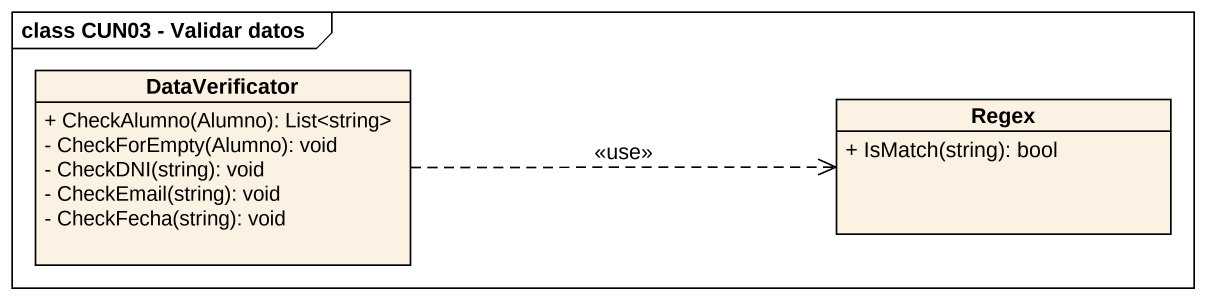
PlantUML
@startuml
mainframe class CUN03 - Validar datos
hide circle
hide empty members
skinparam classAttributeIconSize 0
class DataVerificator {
  + CheckAlumno(Alumno): List<string>
  - CheckForEmpty(Alumno): void
  - CheckDNI(string): void
  - CheckEmail(string): void
  - CheckFecha(string): void
}
class Regex {
  + IsMatch(string): bool
}
DataVerificator .right.> Regex : <<use>>
@enduml
